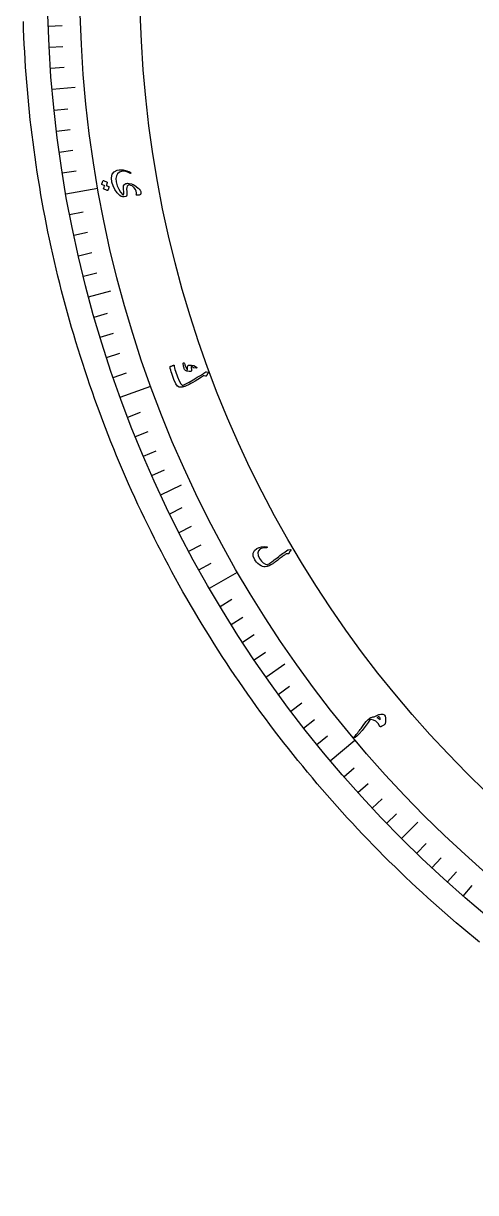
# Model space of a CAD drawing. Header units: millimetres. Extents: x -150 to 150, y -150 to 184.
# Drawn here: x -149.9 to -94.9, y -147 to -4.8 of the extents above; entities that cross this region are included whole.
import ezdxf

# ---------------------------------------------------------------- set-up
doc = ezdxf.new("R2010")
doc.units = ezdxf.units.MM
for name, color, linetype in [('CUT_OUTER', 1, 'Continuous'), ('ENGRAVE', 7, 'Continuous'), ('ENGRAVE_FINE', 8, 'Continuous'), ('TEXT', 5, 'Continuous')]:
    doc.layers.add(name, color=color, linetype=linetype)

msp = doc.modelspace()

# ---------------------------------------------------------------- linework, layer by layer
at = {"layer": 'CUT_OUTER'}
msp.add_lwpolyline([(-94.4457, -116.5333), (-95.159, -115.9516), (-95.8687, -115.3655), (-96.5747, -114.7751), (-97.2772, -114.1804), (-97.9759, -113.5813), (-98.671, -112.978), (-99.3624, -112.3705), (-100.05, -111.7587), (-100.7338, -111.1427), (-101.4139, -110.5225), (-102.0901, -109.8981), (-102.7626, -109.2697), (-103.4311, -108.6371), (-104.0957, -108.0004), (-104.7564, -107.3596), (-105.4132, -106.7148), (-106.066, -106.066), (-106.7148, -105.4132), (-107.3596, -104.7564), (-108.0004, -104.0957), (-108.6371, -103.4311), (-109.2697, -102.7626), (-109.8981, -102.0901), (-110.5225, -101.4139), (-111.1427, -100.7338), (-111.7587, -100.05), (-112.3705, -99.3624), (-112.978, -98.671), (-113.5813, -97.9759), (-114.1804, -97.2772), (-114.7751, -96.5747), (-115.3655, -95.8687), (-115.9516, -95.159), (-116.5333, -94.4457), (-117.1106, -93.7289), (-117.6835, -93.0086), (-118.252, -92.2847), (-118.816, -91.5574), (-119.3755, -90.8267), (-119.9306, -90.0925), (-120.4811, -89.3549), (-121.0271, -88.614), (-121.5686, -87.8697), (-122.1054, -87.1221), (-122.6377, -86.3712), (-123.1654, -85.6171), (-123.6884, -84.8598), (-124.2068, -84.0992), (-124.7204, -83.3355), (-125.2294, -82.5687), (-125.7337, -81.7987), (-126.2332, -81.0257), (-126.728, -80.2496), (-127.2181, -79.4705), (-127.7033, -78.6885), (-128.1837, -77.9034), (-128.6593, -77.1154), (-129.13, -76.3245), (-129.5959, -75.5308), (-130.0569, -74.7342), (-130.513, -73.9347), (-130.9642, -73.1325), (-131.4105, -72.3276), (-131.8518, -71.5199), (-132.2882, -70.7095), (-132.7196, -69.8965), (-133.1459, -69.0808), (-133.5673, -68.2625), (-133.9836, -67.4417), (-134.3949, -66.6183), (-134.8012, -65.7924), (-135.2023, -64.9641), (-135.5984, -64.1333), (-135.9894, -63.3), (-136.3752, -62.4644), (-136.7559, -61.6265), (-137.1315, -60.7862), (-137.5019, -59.9436), (-137.8671, -59.0988), (-138.2271, -58.2518), (-138.5819, -57.4025), (-138.9315, -56.5511), (-139.2759, -55.6976), (-139.615, -54.8419), (-139.9489, -53.9843), (-140.2775, -53.1245), (-140.6009, -52.2628), (-140.9189, -51.3991), (-141.2316, -50.5335), (-141.539, -49.6659), (-141.8411, -48.7965), (-142.1378, -47.9253), (-142.4292, -47.0523), (-142.7153, -46.1774), (-142.9959, -45.3009), (-143.2712, -44.4226), (-143.5411, -43.5427), (-143.8055, -42.6611), (-144.0646, -41.778), (-144.3182, -40.8932), (-144.5664, -40.0069), (-144.8092, -39.1191), (-145.0465, -38.2298), (-145.2783, -37.3391), (-145.5047, -36.447), (-145.7256, -35.5535), (-145.941, -34.6587), (-146.1509, -33.7626), (-146.3553, -32.8652), (-146.5542, -31.9665), (-146.7476, -31.0667), (-146.9355, -30.1657), (-147.1178, -29.2635), (-147.2946, -28.3603), (-147.4658, -27.456), (-147.6315, -26.5506), (-147.7916, -25.6443), (-147.9462, -24.737), (-148.0952, -23.8287), (-148.2386, -22.9196), (-148.3765, -22.0096), (-148.5087, -21.0987), (-148.6354, -20.1871), (-148.7565, -19.2747), (-148.8719, -18.3616), (-148.9818, -17.4478), (-149.086, -16.5333), (-149.1847, -15.6182), (-149.2777, -14.7026), (-149.3651, -13.7863), (-149.4469, -12.8696), (-149.523, -11.9524), (-149.5936, -11.0347), (-149.6585, -10.1166), (-149.7177, -9.1981), (-149.7713, -8.2793), (-149.8193, -7.3602), (-149.8617, -6.4407), (-149.8984, -5.5211), (-149.9294, -4.6012)], dxfattribs=at)
at = {"layer": 'ENGRAVE'}
for points in [[(-146.4406, -12.8119), (-143.6388, -12.5668)], [(-144.7667, -25.5263), (-140.8891, -24.8425)], [(-141.9911, -38.0464), (-139.2744, -37.3185)], [(-138.1348, -50.277), (-134.4348, -48.9303)], [(-133.2272, -62.1249), (-130.6783, -60.9363)], [(-127.3057, -73.5), (-123.8958, -71.5313)], [(-120.4154, -84.3157), (-118.1115, -82.7026)], [(-112.6085, -94.4898), (-109.5922, -91.9588)], [(-103.9447, -103.9447), (-101.956, -101.956)]]:
    msp.add_lwpolyline(points, dxfattribs=at)
for radius in [147, 147, 143.0625, 135.75, 135.75]:
    msp.add_circle((0, 0), radius, dxfattribs=at)
at = {"layer": 'ENGRAVE_FINE'}
for points in [[(-146.9105, -5.1302), (-145.224, -5.0713)], [(-146.7985, -7.6934), (-145.1134, -7.6051)], [(-146.6419, -10.2542), (-144.9585, -10.1365)], [(-146.1947, -15.3657), (-144.5165, -15.1893)], [(-145.9043, -17.9148), (-144.2294, -17.7091)], [(-145.5694, -20.4584), (-143.8983, -20.2236)], [(-145.1902, -22.9959), (-143.5235, -22.7319)], [(-144.2992, -28.0489), (-142.6427, -27.7269)], [(-143.7877, -30.563), (-142.1371, -30.2122)], [(-143.2324, -33.0678), (-141.5882, -32.6882)], [(-142.6335, -35.5625), (-140.9961, -35.1543)], [(-141.3055, -40.5187), (-139.6833, -40.0536)], [(-140.5768, -42.9786), (-138.963, -42.4853)], [(-139.8053, -45.4255), (-138.2004, -44.904)], [(-138.9912, -47.8585), (-137.3957, -47.3091)], [(-137.2363, -52.6801), (-135.6609, -52.0753)], [(-136.296, -55.0672), (-134.7314, -54.435)], [(-135.3142, -57.4375), (-133.7609, -56.7781)], [(-134.2912, -59.7903), (-132.7496, -59.1039)], [(-132.1227, -64.4406), (-130.606, -63.7008)], [(-130.978, -66.7366), (-129.4744, -65.9705)], [(-129.7933, -69.0123), (-128.3033, -68.2201)], [(-128.5691, -71.267), (-127.0932, -70.4489)], [(-126.0036, -75.7106), (-124.5571, -74.8415)], [(-124.6631, -77.8981), (-123.232, -77.0039)], [(-123.2846, -80.0619), (-121.8693, -79.1429)], [(-121.8685, -82.2014), (-120.4695, -81.2577)], [(-118.9255, -86.4044), (-117.5603, -85.4125)], [(-117.3994, -88.4668), (-116.0517, -87.4512)], [(-115.8376, -90.5022), (-114.5078, -89.4633)], [(-114.2405, -92.5101), (-112.929, -91.4481)], [(-110.9423, -96.4407), (-109.6687, -95.3336)], [(-109.2423, -98.3622), (-107.9882, -97.233)], [(-107.509, -100.2538), (-106.2748, -99.1029)], [(-105.743, -102.1148), (-104.5291, -100.9425)], [(-102.1148, -105.743), (-100.9425, -104.5291)], [(-100.2538, -107.509), (-99.1029, -106.2748)], [(-98.3622, -109.2423), (-97.233, -107.9882)], [(-96.4407, -110.9423), (-95.3336, -109.6687)]]:
    msp.add_lwpolyline(points, dxfattribs=at)
at = {"layer": 'TEXT'}
for points in [[(-136.1875, -25.5975), (-136.162, -25.415), (-136.1953, -25.2229), (-136.2873, -25.0211), (-136.438, -24.8092), (-136.568, -24.6807), (-136.7134, -24.5801), (-136.8744, -24.5076), (-137.051, -24.4631), (-137.0849, -24.4616), (-137.1191, -24.467), (-137.1533, -24.4793), (-137.1878, -24.4986), (-137.2866, -24.6038), (-137.347, -24.7617), (-137.3688, -24.9722), (-137.3517, -25.2352), (-137.3318, -25.4943), (-137.3463, -25.688), (-137.3957, -25.8163), (-137.48, -25.8793), (-137.6734, -25.9209), (-137.8538, -25.9149), (-138.021, -25.8611), (-138.1751, -25.7594), (-138.5201, -25.4083), (-138.7976, -25.0163), (-139.0073, -24.5837), (-139.1488, -24.1112), (-139.2031, -23.5778), (-139.113, -23.1572), (-138.8795, -22.8501), (-138.5035, -22.6567), (-138.2867, -22.6136), (-138.0449, -22.6065), (-137.778, -22.6351), (-137.4859, -22.6992), (-137.4035, -22.7246), (-137.3235, -22.7514), (-137.2461, -22.7796), (-137.1711, -22.8092), (-137.0982, -22.8405), (-137.0271, -22.8737), (-136.9577, -22.9089), (-136.89, -22.9461), (-136.861, -22.9672), (-136.8472, -22.9882), (-136.8485, -23.009), (-136.865, -23.0296), (-136.8874, -23.0433), (-136.9111, -23.0497), (-136.936, -23.0487), (-136.9621, -23.0404), (-137.353, -22.88), (-137.6941, -22.8025), (-137.9856, -22.8086), (-138.2274, -22.8991), (-138.4644, -23.1012), (-138.6111, -23.365), (-138.6671, -23.6905), (-138.6321, -24.0773), (-138.5081, -24.559), (-138.3304, -24.9807), (-138.0997, -25.342), (-137.8165, -25.6426), (-137.794, -25.6596), (-137.774, -25.6638), (-137.7563, -25.6553), (-137.7409, -25.6341), (-137.7197, -25.5555), (-137.7135, -25.4251), (-137.7223, -25.2426), (-137.7458, -25.0082), (-137.7596, -24.7679), (-137.7377, -24.5788), (-137.6804, -24.441), (-137.5877, -24.3544), (-137.4702, -24.3011), (-137.3426, -24.2696), (-137.2051, -24.2598), (-137.0575, -24.2715), (-136.7592, -24.3413), (-136.4748, -24.4604), (-136.2039, -24.6286), (-135.9465, -24.8456), (-135.8841, -24.9043), (-135.8288, -24.9622), (-135.7804, -25.0193), (-135.739, -25.0755), (-135.7043, -25.1306), (-135.6762, -25.1842), (-135.6544, -25.2362), (-135.6392, -25.2867), (-135.6205, -25.4916), (-135.6861, -25.6319), (-135.8362, -25.7075), (-136.071, -25.7183), (-136.1372, -25.7054), (-136.1787, -25.681), (-136.1954, -25.645), (-136.1875, -25.5975)], [(-139.5378, -24.6547), (-139.53, -24.6603), (-139.5243, -24.6691), (-139.5208, -24.6811), (-139.5195, -24.6963), (-139.5297, -24.7533), (-139.5421, -24.809), (-139.5569, -24.8633), (-139.5739, -24.9163), (-139.5935, -24.9684), (-139.616, -25.0199), (-139.6412, -25.0709), (-139.6693, -25.1214), (-139.6788, -25.1319), (-139.6898, -25.1377), (-139.7023, -25.1389), (-139.7163, -25.1355), (-140.1686, -24.9464), (-140.1752, -24.9402), (-140.1771, -24.9296), (-140.1742, -24.9147), (-140.1667, -24.8954), (-140.1589, -24.8817), (-140.1489, -24.8598), (-140.1365, -24.8298), (-140.1217, -24.7917), (-140.1044, -24.745), (-140.0841, -24.6894), (-140.0609, -24.6248), (-140.0348, -24.5513), (-140.386, -24.3988), (-140.3973, -24.3909), (-140.4018, -24.379), (-140.3994, -24.3631), (-140.3901, -24.3431), (-140.3821, -24.3259), (-140.3703, -24.2989), (-140.3547, -24.262), (-140.3352, -24.2154), (-140.3121, -24.1583), (-140.2853, -24.09), (-140.2549, -24.0107), (-140.2209, -23.9202), (-140.2144, -23.9103), (-140.207, -23.9051), (-140.1988, -23.9048), (-140.1898, -23.9092), (-139.7541, -24.1095), (-139.7462, -24.1152), (-139.7406, -24.124), (-139.7371, -24.136), (-139.7359, -24.1512), (-139.7425, -24.1993), (-139.7517, -24.2465), (-139.7634, -24.2927), (-139.7777, -24.3379), (-139.7942, -24.3822), (-139.8127, -24.4254), (-139.833, -24.4675), (-139.8552, -24.5086)], [(-127.401, -47.2912), (-127.4451, -47.3393), (-127.4858, -47.3877), (-127.5232, -47.4362), (-127.5573, -47.485), (-127.588, -47.5342), (-127.615, -47.5843), (-127.6385, -47.6352), (-127.6585, -47.6869), (-127.6722, -47.709), (-127.6929, -47.7224), (-127.7205, -47.727), (-127.7549, -47.7229), (-127.9407, -47.6901), (-127.9604, -47.6875), (-127.9767, -47.6865), (-127.9895, -47.687), (-127.9989, -47.6891), (-128.3801, -47.9247), (-128.7253, -48.1354), (-129.0347, -48.3209), (-129.3083, -48.4812), (-129.546, -48.6156), (-129.7477, -48.7237), (-129.9133, -48.8054), (-130.0429, -48.8606), (-130.2914, -48.954), (-130.3719, -48.9792), (-130.4541, -49.0006), (-130.5381, -49.0184), (-130.6238, -49.0324), (-130.7114, -49.0425), (-130.801, -49.0481), (-130.8926, -49.0494), (-130.9861, -49.0462), (-131.1639, -48.9374), (-131.3716, -48.6283), (-131.6079, -48.1185), (-131.8704, -47.4073), (-131.9427, -47.1817), (-132.0035, -46.9709), (-132.0529, -46.7749), (-132.0911, -46.5938), (-132.0899, -46.5756), (-132.084, -46.5609), (-132.0733, -46.5495), (-132.0578, -46.5415), (-131.9812, -46.5093), (-131.9112, -46.4805), (-131.848, -46.4551), (-131.7914, -46.4332), (-131.7409, -46.4145), (-131.6958, -46.3988), (-131.6561, -46.3861), (-131.6218, -46.3764), (-131.6022, -46.372), (-131.5893, -46.375), (-131.5831, -46.3854), (-131.5836, -46.4032), (-131.5774, -46.5358), (-131.5492, -46.6996), (-131.4989, -46.8945), (-131.4264, -47.1205), (-131.1852, -47.7869), (-130.9629, -48.2958), (-130.7614, -48.6477), (-130.582, -48.8427), (-130.4276, -48.7846), (-130.1586, -48.6483), (-129.7748, -48.4339), (-129.276, -48.142), (-128.7778, -47.8462), (-128.4013, -47.6213), (-128.1468, -47.4669), (-128.0144, -47.3828), (-127.9786, -47.3585), (-127.945, -47.3359), (-127.9139, -47.3148), (-127.885, -47.2952), (-127.8587, -47.2774), (-127.8354, -47.2613), (-127.815, -47.2471), (-127.7976, -47.2346), (-127.7586, -47.2103), (-127.7187, -47.1941), (-127.6779, -47.1861), (-127.6363, -47.1863), (-127.4083, -47.2092), (-127.3924, -47.2121), (-127.3807, -47.2173), (-127.3732, -47.2248), (-127.37, -47.2345), (-127.3723, -47.2488), (-127.3782, -47.263), (-127.3878, -47.2771), (-127.401, -47.2912)], [(-128.8272, -46.6762), (-128.825, -46.6861), (-128.8259, -46.6957), (-128.8298, -46.7049), (-128.8366, -46.7137), (-128.8439, -46.7185), (-128.8523, -46.7223), (-128.8617, -46.725), (-128.8723, -46.7267), (-129.1806, -46.7189), (-129.2126, -46.7159), (-129.2385, -46.71), (-129.2583, -46.7011), (-129.2719, -46.6893), (-129.3129, -46.6326), (-129.3562, -46.5874), (-129.4019, -46.5537), (-129.4498, -46.5314), (-129.4708, -46.5311), (-129.4872, -46.5477), (-129.4989, -46.5811), (-129.506, -46.6314), (-129.5057, -46.6631), (-129.5044, -46.6956), (-129.5022, -46.7288), (-129.4989, -46.7628), (-129.4946, -46.7977), (-129.489, -46.834), (-129.4822, -46.8717), (-129.4742, -46.9107), (-129.4816, -47.0582), (-129.5772, -47.1394), (-129.761, -47.154), (-130.0333, -47.1018), (-130.1198, -47.0708), (-130.1912, -47.0357), (-130.2475, -46.9965), (-130.2886, -46.9533), (-130.3208, -46.9011), (-130.3536, -46.8247), (-130.3871, -46.7243), (-130.4213, -46.5997), (-130.4373, -46.5356), (-130.4503, -46.474), (-130.4602, -46.4149), (-130.467, -46.3583), (-130.4717, -46.3045), (-130.4753, -46.2539), (-130.4777, -46.2065), (-130.479, -46.1623), (-130.4739, -46.133), (-130.4645, -46.11), (-130.4506, -46.0933), (-130.4323, -46.0829), (-130.4111, -46.079), (-130.3934, -46.0834), (-130.3791, -46.0963), (-130.3684, -46.1175), (-130.3386, -46.1865), (-130.3059, -46.2653), (-130.2705, -46.3539), (-130.2323, -46.4521), (-130.1607, -46.6353), (-130.0977, -46.7757), (-130.0434, -46.8735), (-129.9979, -46.9287), (-129.9889, -46.9347), (-129.9794, -46.9363), (-129.9692, -46.9333), (-129.9586, -46.9259), (-129.9529, -46.9188), (-129.9492, -46.9082), (-129.9474, -46.894), (-129.9477, -46.8762), (-129.9649, -46.7166), (-129.9691, -46.6488), (-129.965, -46.588), (-129.9526, -46.5343), (-129.9319, -46.4876), (-129.9035, -46.4443), (-129.8695, -46.4125), (-129.83, -46.3923), (-129.7848, -46.3837), (-129.4636, -46.3727), (-129.197, -46.4178), (-128.9849, -46.5189), (-128.8272, -46.6762)], [(-117.4365, -68.7906), (-117.4175, -68.7903), (-117.4012, -68.7946), (-117.3877, -68.8035), (-117.377, -68.8172), (-117.3709, -68.8336), (-117.3714, -68.8508), (-117.3785, -68.8688), (-117.3922, -68.8876), (-117.4744, -68.9931), (-117.5403, -69.093), (-117.5898, -69.1872), (-117.6229, -69.2758), (-117.6368, -69.3043), (-117.6605, -69.3241), (-117.6941, -69.3351), (-117.7377, -69.3372), (-117.7603, -69.3355), (-117.7821, -69.334), (-117.8028, -69.3327), (-117.8227, -69.3316), (-117.8414, -69.3306), (-117.8585, -69.3295), (-117.8742, -69.3283), (-117.8883, -69.327), (-117.9135, -69.3256), (-117.9402, -69.3297), (-117.9683, -69.3392), (-117.998, -69.3543), (-118.0755, -69.4073), (-118.1593, -69.4662), (-118.2494, -69.5312), (-118.3458, -69.6022), (-118.4486, -69.6789), (-118.558, -69.7612), (-118.674, -69.8489), (-118.7966, -69.9421), (-118.9177, -70.037), (-119.0322, -70.1253), (-119.14, -70.207), (-119.241, -70.282), (-119.3355, -70.3508), (-119.4236, -70.4138), (-119.5052, -70.4712), (-119.5803, -70.5228), (-119.8087, -70.6657), (-120.0396, -70.7762), (-120.2731, -70.8543), (-120.5092, -70.8998), (-120.6639, -70.8995), (-120.8315, -70.8568), (-121.0121, -70.7716), (-121.2056, -70.6438), (-121.3924, -70.4916), (-121.5506, -70.3383), (-121.68, -70.1841), (-121.7807, -70.0289), (-121.9558, -69.5965), (-121.9693, -69.2236), (-121.8217, -68.911), (-121.5137, -68.6588), (-121.2476, -68.5356), (-120.9608, -68.4614), (-120.6534, -68.4356), (-120.3255, -68.4581), (-120.3048, -68.4622), (-120.2891, -68.47), (-120.2784, -68.4813), (-120.2726, -68.4962), (-120.2698, -68.5141), (-120.2709, -68.5294), (-120.2756, -68.5422), (-120.2842, -68.5525), (-120.2987, -68.5647), (-120.3146, -68.573), (-120.332, -68.5774), (-120.3507, -68.578), (-120.6225, -68.5902), (-120.8441, -68.6177), (-121.0155, -68.6609), (-121.1366, -68.7199), (-121.3437, -68.9417), (-121.4224, -69.2122), (-121.3723, -69.5313), (-121.1929, -69.8984), (-120.9746, -70.1966), (-120.7383, -70.4203), (-120.4845, -70.5694), (-120.2134, -70.6439), (-120.1339, -70.5922), (-120.0423, -70.5299), (-119.9384, -70.4569), (-119.8224, -70.3733), (-119.694, -70.2785), (-119.5532, -70.1721), (-119.3999, -70.0542), (-119.2342, -69.9248), (-119.0619, -69.7934), (-118.8918, -69.6649), (-118.7239, -69.5393), (-118.5583, -69.4167), (-118.3946, -69.2973), (-118.2329, -69.1814), (-118.073, -69.069), (-117.9151, -68.96), (-117.7668, -68.8486), (-117.7481, -68.8389), (-117.7297, -68.8315), (-117.7114, -68.8266), (-117.6932, -68.8241)], [(-107.2498, -89.1282), (-107.1738, -89.0842), (-107.0966, -89.0423), (-107.0181, -89.0024), (-106.9384, -88.9645), (-106.8575, -88.9295), (-106.7755, -88.8985), (-106.6925, -88.8714), (-106.6085, -88.8482), (-106.4469, -88.8173), (-106.3081, -88.8086), (-106.192, -88.8223), (-106.0986, -88.8584), (-105.995, -88.9456), (-105.9215, -89.0757), (-105.878, -89.2489), (-105.8644, -89.4651), (-105.865, -89.5284), (-105.8675, -89.5915), (-105.8719, -89.6545), (-105.8781, -89.7173), (-105.886, -89.7803), (-105.8954, -89.8436), (-105.9062, -89.9073), (-105.9184, -89.9714), (-105.9273, -90.0065), (-105.94, -90.036), (-105.9566, -90.0599), (-105.9771, -90.0781), (-106.0732, -90.1358), (-106.1594, -90.1868), (-106.2357, -90.2312), (-106.3021, -90.2689), (-106.3576, -90.2995), (-106.4013, -90.3227), (-106.433, -90.3385), (-106.4528, -90.3468), (-106.4822, -90.3509), (-106.5075, -90.3451), (-106.5287, -90.3296), (-106.5456, -90.3044), (-106.7725, -89.9446), (-107.0344, -89.6865), (-107.3323, -89.5299), (-107.6666, -89.4745), (-107.699, -89.478), (-107.7266, -89.4871), (-107.7494, -89.5021), (-107.7674, -89.5228), (-107.9866, -89.8303), (-108.2195, -90.1445), (-108.4662, -90.4654), (-108.7266, -90.793), (-109.0881, -91.2203), (-109.3672, -91.5053), (-109.5644, -91.6476), (-109.6797, -91.647), (-109.6939, -91.6194), (-109.6895, -91.5845), (-109.6666, -91.5422), (-109.6251, -91.4926), (-109.5318, -91.3971), (-109.4375, -91.2945), (-109.3421, -91.1846), (-109.2456, -91.0677), (-109.1478, -90.9443), (-109.0485, -90.8152), (-108.9478, -90.6806), (-108.8455, -90.5403), (-108.5016, -90.0707), (-108.217, -89.713), (-107.9921, -89.4667), (-107.8274, -89.3316), (-107.7413, -89.2803), (-107.6587, -89.2369), (-107.5798, -89.2013), (-107.5044, -89.1735), (-107.4334, -89.1528), (-107.3673, -89.1383), (-107.3061, -89.1301), (-107.2498, -89.1282)], [(-106.9151, -89.2168), (-106.8669, -89.2419), (-106.8184, -89.2702), (-106.7693, -89.3017), (-106.7198, -89.3363), (-106.6701, -89.3737), (-106.6204, -89.4138), (-106.5706, -89.4565), (-106.5208, -89.5019), (-106.5264, -89.3841), (-106.5429, -89.2923), (-106.5702, -89.2264), (-106.6084, -89.1865), (-106.6752, -89.1568), (-106.7486, -89.1519), (-106.8285, -89.1719), (-106.9151, -89.2168)]]:
    msp.add_lwpolyline(points, close=True, dxfattribs=at)

doc.saveas('drawing.dxf')
